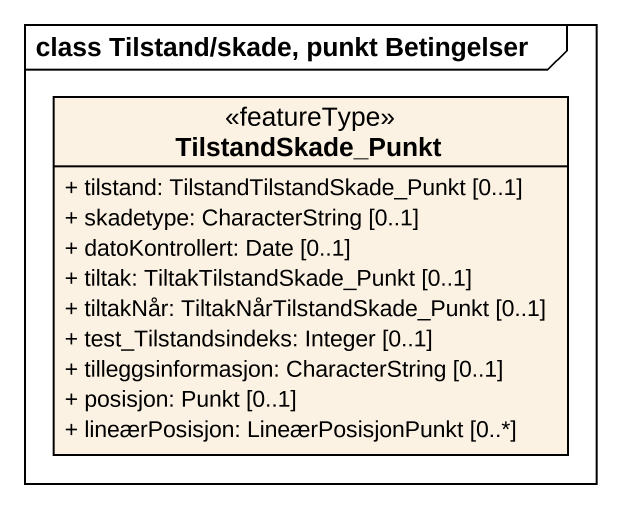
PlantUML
@startuml
mainframe class Tilstand/skade, punkt Betingelser
hide circle
hide empty members
skinparam classAttributeIconSize 0
class TilstandSkade_Punkt <<featureType>> {
  + tilstand: TilstandTilstandSkade_Punkt [0..1]
  + skadetype: CharacterString [0..1]
  + datoKontrollert: Date [0..1]
  + tiltak: TiltakTilstandSkade_Punkt [0..1]
  + tiltakNår: TiltakNårTilstandSkade_Punkt [0..1]
  + test_Tilstandsindeks: Integer [0..1]
  + tilleggsinformasjon: CharacterString [0..1]
  + posisjon: Punkt [0..1]
  + lineærPosisjon: LineærPosisjonPunkt [0..*]
}
@enduml
